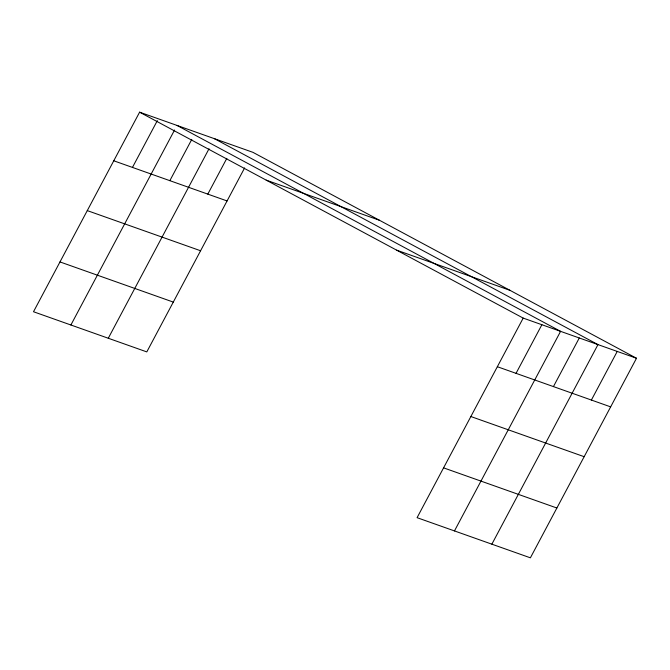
<?xml version="1.0" encoding="UTF-8"?>
<svg xmlns="http://www.w3.org/2000/svg" width="670" height="670" viewBox="0 0 670 670"><rect width="100%" height="100%" fill="white"/><g stroke="black" fill="none" stroke-linecap="round" stroke-linejoin="round"><path stroke-width="1" d="M636.5 358.257L523.195 318.099L417.083 517.676L530.389 557.825L636.5 358.257L252.917 152.325L139.611 112.175L33.5 311.743L146.805 351.901L244.625 167.919M132.459 167.416L157.333 120.633M70.894 324.992L174.569 130.014M169.853 180.666L191.796 139.385M108.28 338.25L209.032 148.765M207.809 194.116L226.828 158.346M516.042 373.341L541.888 324.724M454.469 530.925L560.589 331.349L177.006 125.424M553.437 386.59L579.282 337.981M491.864 544.174L597.975 344.606L214.392 138.673M591.392 400.04L617.238 351.432M266.199 180.13L379.496 220.288M396.615 250.145L509.92 290.303M113.766 160.792L227.071 200.941M87.276 210.606L200.581 250.756M497.349 366.716L610.655 406.874M59.99 261.928L173.287 302.086M470.859 416.531L584.165 456.689M443.574 467.853L556.87 508.011M139.611 112.175L523.195 318.099"/></g></svg>
